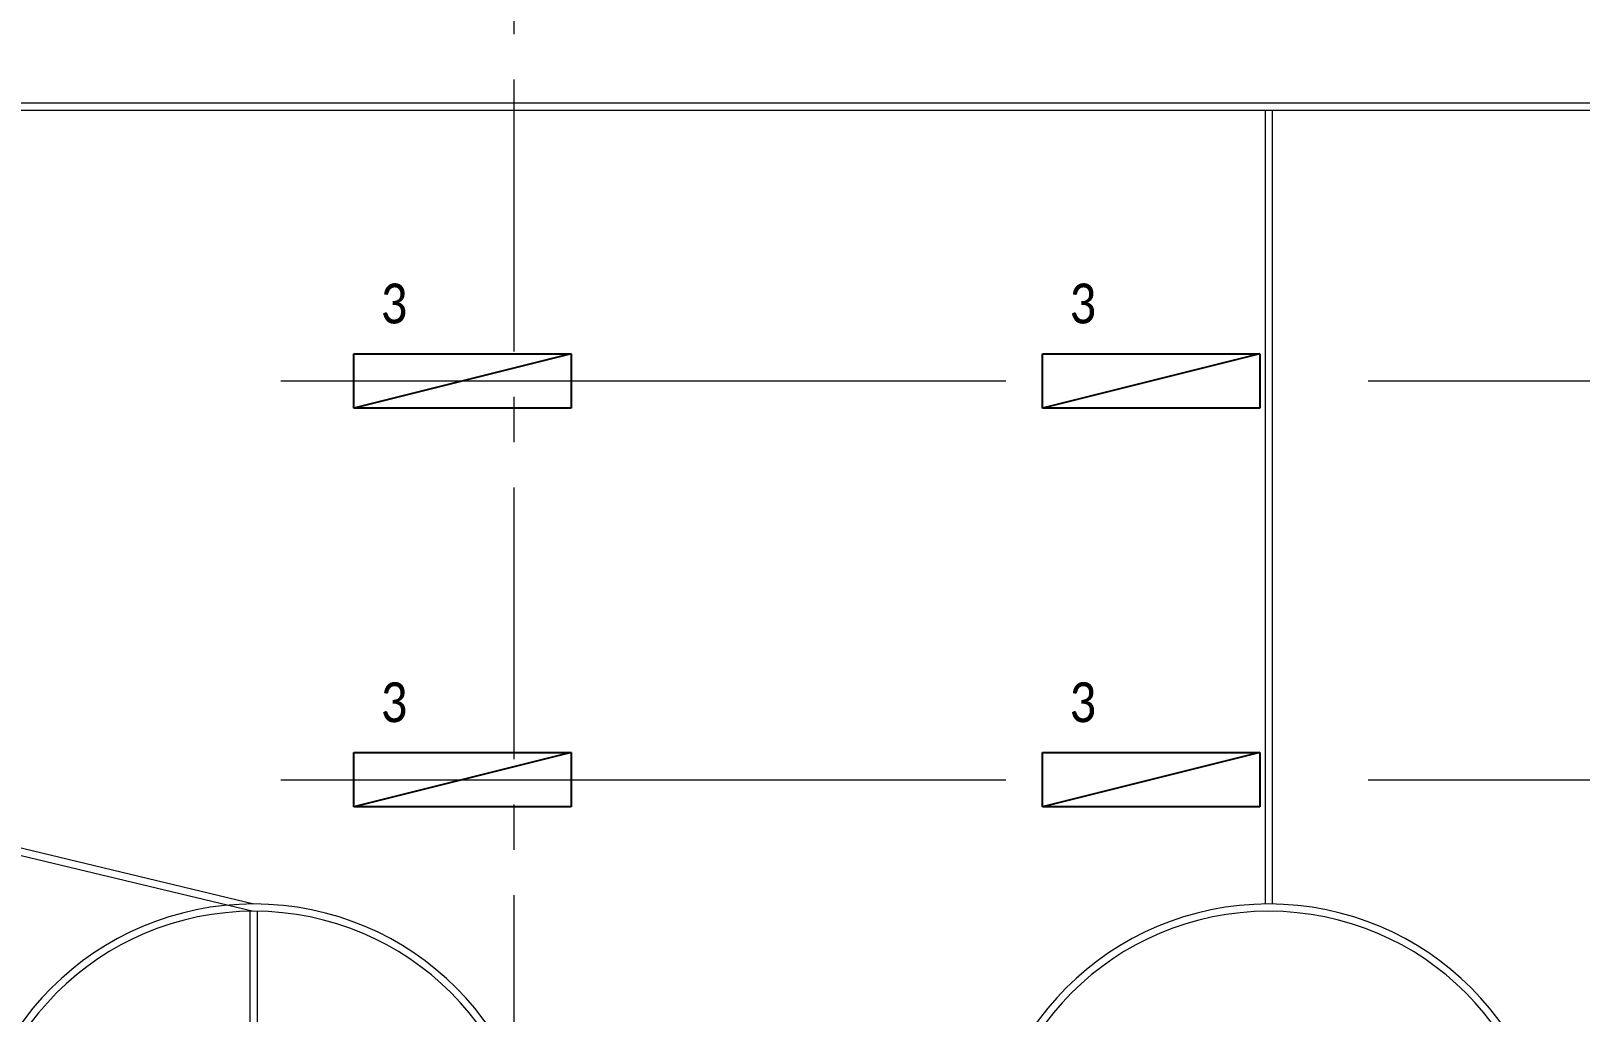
# Model space of a CAD drawing. Header units: millimetres. Extents: x 18326 to 214271, y -298828 to -198730.
# Drawn here: x 53632 to 62180, y -269648 to -264236 of the extents above; entities that cross this region are included whole.
import ezdxf
from ezdxf.enums import TextEntityAlignment as Align

# ---------------------------------------------------------------- set-up
doc = ezdxf.new("R2010")
doc.units = ezdxf.units.MM
doc.header["$LTSCALE"] = 20
doc.header["$MEASUREMENT"] = 0
for name, pattern in [('DASHED2', [0.375, 0.25, -0.125]), ('HIDDEN', [0.375, 0.25, -0.125]), ('xref LC GK$0$CENTER2', [1.125, 0.75, -0.125, 0.125, -0.125])]:
    doc.linetypes.add(name, pattern=pattern)
doc.layers.get('0').update_dxf_attribs({"lineweight": 0})
doc.layers.add('!Cetech-TBD', color=2, linetype='Continuous')
doc.layers.add('CDC-E-Note', color=3, linetype='Continuous')
for name, color, linetype, lineweight in [('0.MAU XANH- DAY DIEN', 3, 'HIDDEN', 20), ('xref LC GK$0$KV-Net truc', 251, 'xref LC GK$0$CENTER2', 9), ('xref_mb.A6$0$KV-Dim', 14, 'Continuous', 9), ('xref_mb.A6$0$KV-Hatch', 179, 'Continuous', 5), ('xref_mb.A6$0$KV-Net thay 1', 9, 'Continuous', 20)]:
    doc.layers.add(name, color=color, linetype=linetype, lineweight=lineweight)
doc.styles.add('uv-abc', font='calibril.ttf', dxfattribs={"width": 0.85})

# ---------------------------------------------------------------- blocks, each defined once
blk = doc.blocks.new('l57')
at = {"layer": '!Cetech-TBD'}
for p, q in [((-600, 150), (600, 150)), ((600, 150), (-600, -150)), ((-600, -150), (-600, 150)), ((600, 150), (600, -150)), ((600, -150), (-600, -150))]:
    blk.add_line(p, q, dxfattribs=at)
blk = doc.blocks.new('xref LC GK$0$LC')
at = {"layer": 'xref LC GK$0$KV-Net truc', "color": 8, "ltscale": 100}
blk.add_lwpolyline([(25950, -48923.6), (25950, -85478.5)], dxfattribs=at)
blk = doc.blocks.new('xref_mb.A6$0$XREF MB NHA D$0$san da nawng')
at = {"layer": 'xref_mb.A6$0$KV-Net thay 1', "color": 8, "ltscale": 100}
for p, q in [((179.4, 560.4), (-864.2, 4920.4)), ((218.3, 569.7), (-823.1, 4920.4)), ((3298.8, 580.3), (219.5, 580.3)), ((3298.8, 540.5), (219.5, 540.5)), ((-4200.9, -5019.7), (179.5, -5019.7)), ((-4200.9, -5059.5), (179.5, -5059.5))]:
    blk.add_line(p, q, dxfattribs=at)
for points in [[(7759.1, -15039.6), (7759.1, 4960.4), (-4240.9, 4960.4), (-4240.9, -15039.6)], [(7719.1, -14999.6), (7719.1, 4920.4), (-4200.9, 4920.4), (-4200.9, -14999.6)]]:
    blk.add_lwpolyline(points, close=True, dxfattribs=at)
for centre, radius in [((1759.1, 560.4), 1579.8), ((1759.1, 560.4), 1539.8), ((1759.1, -5039.6), 1579.8), ((1759.1, -5039.6), 1539.8)]:
    blk.add_circle(centre, radius, dxfattribs=at)
blk = doc.blocks.new('xref_mb.A6$0$A$C59ba119c')
at = {"layer": 'xref_mb.A6$0$KV-Dim', "color": 8, "xscale": -1.000000000000002}
blk.add_blockref('xref_mb.A6$0$XREF MB NHA D$0$san da nawng', (-5638.1, -6670.5), dxfattribs=at)

msp = doc.modelspace()

# ---------------------------------------------------------------- linework, layer by layer
at = {"layer": '0.MAU XANH- DAY DIEN', "linetype": 'DASHED2', "ltscale": 800}
for points in [[(49011.1, -266166.8), (71216.4, -266166.8)], [(49011.1, -268366.8), (71216.4, -268366.8)]]:
    msp.add_lwpolyline(points, dxfattribs=at)

# ---------------------------------------------------------------- block references
at = {"xscale": 0.9999811998533592, "yscale": 0.9999811998533592, "zscale": 0.9999811998533592}
for p in [(56012.9, -266166.8), (59813.7, -266166.8), (56012.9, -268366.8), (59813.7, -268366.8)]:
    msp.add_blockref('l57', p, dxfattribs=at)
at = {"layer": 'xref LC GK$0$KV-Net truc', "color": 8}
msp.add_blockref('xref LC GK$0$LC', (30346.9, -208830), dxfattribs=at)
at = {"layer": 'xref_mb.A6$0$KV-Hatch', "color": 8, "rotation": 90}
msp.add_blockref('xref_mb.A6$0$A$C59ba119c', (48751.9, -263235), dxfattribs=at)

# ---------------------------------------------------------------- texts
at = {"layer": 'CDC-E-Note', "style": 'uv-abc', "width": 0.85}
for p in [(55561.3, -265739.3), (59362.2, -265739.3), (55561.3, -267939.3), (59362.2, -267939.3)]:
    msp.add_text('3', height=220, dxfattribs=at).set_placement(p, align=Align.MIDDLE_LEFT)

doc.saveas('drawing.dxf')
